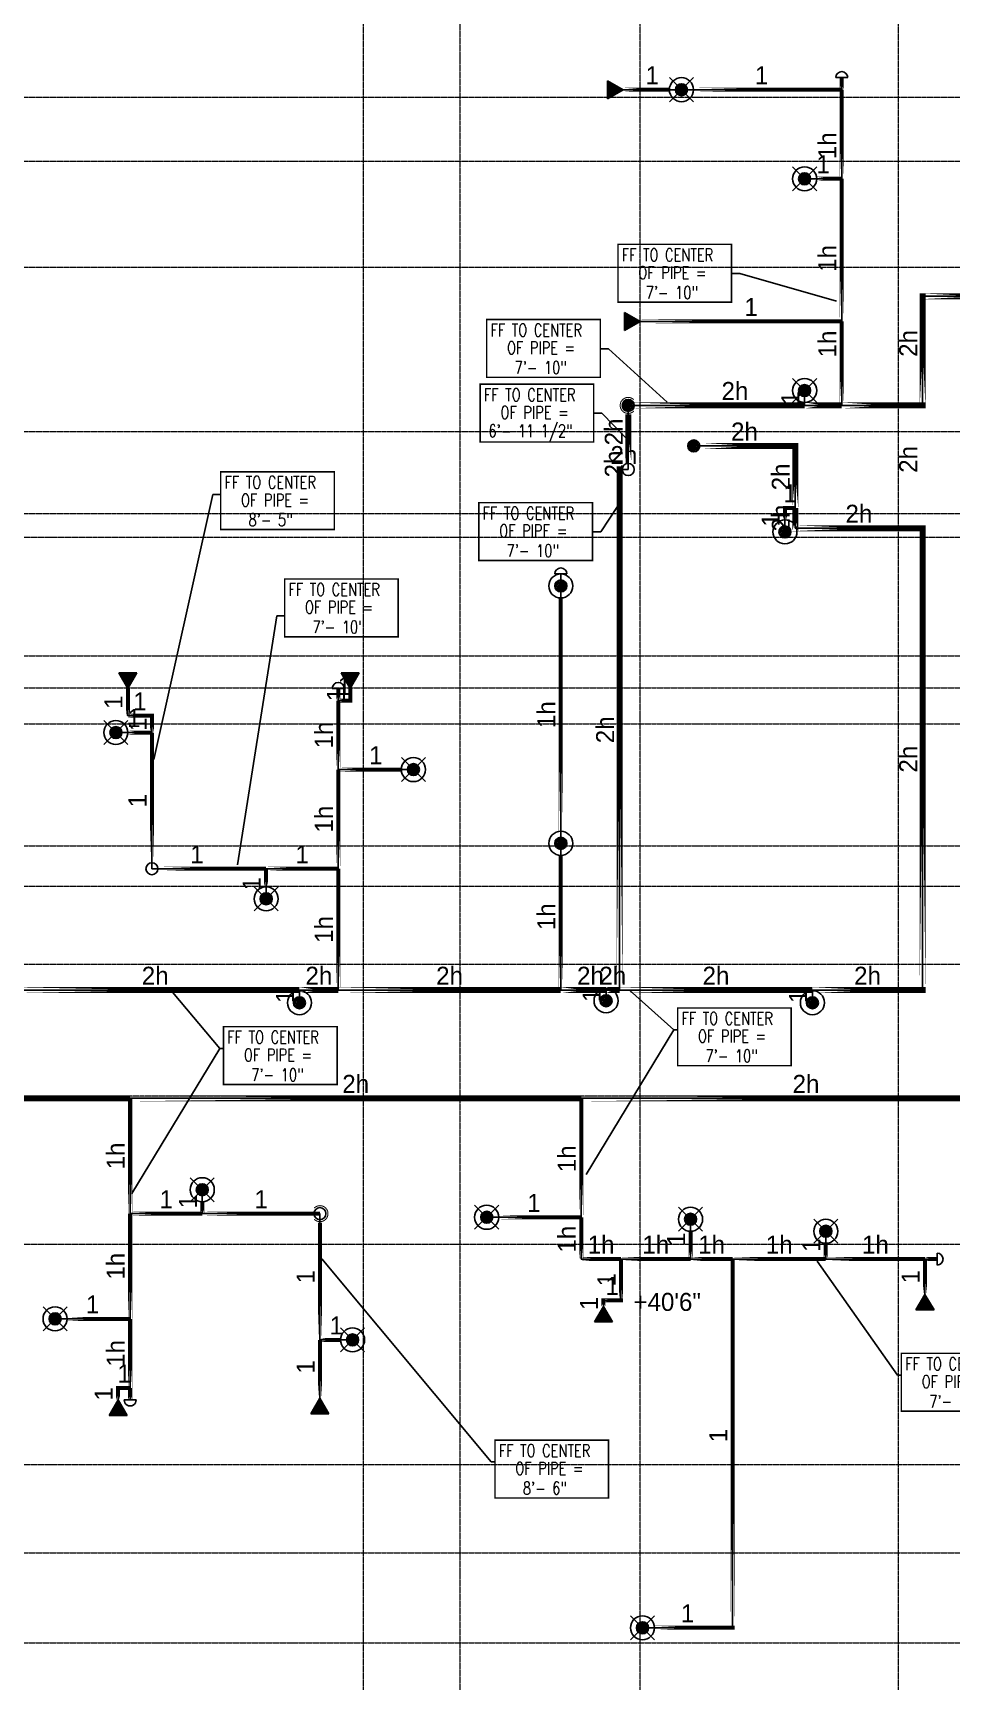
# Model space of a CAD drawing. Header units: inches. Extents: x -3679 to 241, y -496 to 4543.
# Drawn here: x -777 to -319, y -19 to 804 of the extents above; entities that cross this region are included whole.
import ezdxf
from ezdxf.enums import TextEntityAlignment as Align

# ---------------------------------------------------------------- set-up
doc = ezdxf.new("R2010")
doc.units = ezdxf.units.IN
doc.header["$MEASUREMENT"] = 0
doc.linetypes.add('Grid Line', pattern=[0.875, 0.5, -0.125, 0.125, -0.125])
for name, color, linetype in [('Coordination', 1, 'Continuous'), ('headdn', 7, 'Continuous'), ('HEIGHT', 7, 'Continuous'), ('PIPEBL', 4, 'Continuous'), ('pipemn', 6, 'Continuous'), ('PIPESPC', 7, 'Continuous'), ('spk-cap', 7, 'Continuous'), ('spk-pipedrop', 7, 'Continuous'), ('spk-piperise', 7, 'Continuous'), ('TIDYPIPE', 7, 'Continuous')]:
    doc.layers.add(name, color=color, linetype=linetype)
doc.layers.add('S-GRID', color=1, linetype='Continuous', lineweight=9)
doc.styles.add('PDA1', font='ROMAND', dxfattribs={"width": 0.755})
doc.styles.add('PIPE', font='PIPE.SHX')
doc.dimstyles.get("Standard").update_dxf_attribs({"dimtxt": 0.18, "dimasz": 0.18, "dimexe": 0.18, "dimexo": 0.0625, "dimgap": 0.09, "dimtad": 0, "dimtih": 1, "dimtoh": 1, "dimdec": 4, "dimzin": 0, "dimdsep": 46, "dimtxsty": 'Standard', "dimcen": 0.09, "dimadec": 0, "dimazin": 0, "dimtfac": 1, "dimtdec": 4, "dimtofl": 0, "dimtmove": 0, "dimatfit": 3, "dimfxl": 1, "dimtolj": 1, "dimtzin": 0, "dimarcsym": 0})

# ---------------------------------------------------------------- blocks, each defined once
blk = doc.blocks.new('side2')
for p, q in [((0, 0), (7.79, 4.5)), ((7.79, -4.5), (0, 0)), ((7.79, 4.5), (7.79, -4.5))]:
    blk.add_line(p, q)
blk.add_solid([(7.79, -4.5), (0, 0), (7.79, 4.5)])
blk = doc.blocks.new('dpend2')
for p, q in [((-6, -6), (6, 6)), ((6, -6), (-6, 6))]:
    blk.add_line(p, q)
for radius in [6, 3]:
    blk.add_circle((0, 0), radius)
for points in [[(0, 0), (-3, 0), (-2.08, 2.07)], [(0, 0), (-3, 0), (-2.08, -2.07)], [(0, 0), (0, 3), (-2.12, 2.14)], [(0, 0), (0, -3), (-2.12, -2.14)], [(0, 0), (0, 3), (2.12, 2.14)], [(0, 0), (3, 0), (2.08, 2.07)], [(0, 0), (3, 0), (2.08, -2.07)], [(0, 0), (0, -3), (2.12, -2.14)]]:
    blk.add_solid(points)
blk = doc.blocks.new('dpend1')
for radius in [6, 3]:
    blk.add_circle((0, 0), radius)
for points in [[(0.01, 2.97), (-2.53, -1.59), (-2.62, 1.36)], [(0.01, 2.97), (-2.49, -1.59), (2.52, -1.59)], [(2.52, -1.59), (0.01, 2.97), (2.6, 1.47)], [(2.52, -1.59), (-2.53, -1.59), (0.01, -2.98)]]:
    blk.add_solid(points)
blk = doc.blocks.new('drop')
blk.add_circle((0, 0), 3)
for points in [[(0.01, 2.97), (-2.53, -1.59), (-2.62, 1.36)], [(0.01, 2.97), (-2.49, -1.59), (2.52, -1.59)], [(2.52, -1.59), (0.01, 2.97), (2.6, 1.47)], [(2.52, -1.59), (-2.53, -1.59), (0.01, -2.98)]]:
    blk.add_solid(points)
blk = doc.blocks.new('PIPESPC')
at = {"layer": 'PIPESPC', "style": 'PIPE', "width": 0.9}
blk.add_attdef('SIZE', text='', height=9, dxfattribs=at).set_placement((0, 4.02), align=Align.CENTER)
at = {"layer": 'PIPESPC', "style": 'PIPE', "flags": 1}
blk.add_attdef('SCHED', (25.3, 3.89), '', height=9, dxfattribs=at)
blk = doc.blocks.new('CAP')
blk.add_line((0, 3), (0, -3))
blk.add_arc((0, 0), 3, 270, 90)
blk = doc.blocks.new('HEIGHTZ')
at = {"layer": 'HEIGHT'}
blk.add_attdef('HEIGHT', (7.81, 2), '', height=9, dxfattribs=at)
blk = doc.blocks.new('rise')
blk.add_circle((0, 0), 3)
blk = doc.blocks.new('vvvvbbbbbbbb')
at = {"layer": 'Coordination', "const_width": 0.75}
blk.add_lwpolyline([(2834.89, 1670.01), (2834.89, 1641.14), (2891.57, 1641.14), (2891.57, 1670.01), (2834.89, 1670.01)], dxfattribs=at)
at = {"layer": 'Coordination', "style": 'PDA1', "width": 0.755}
for s, p in [('FF TO CENTER', (2836.77, 1661.59)), ('OF PIPE = ', (2845.03, 1652.74)), ('7\'- 10"', (2848.77, 1642.88))]:
    blk.add_text(s, height=6.3, dxfattribs=at).set_placement(p)
blk = doc.blocks.new('vvvvvvvvbbbbbbbbb')
at = {"layer": 'Coordination', "const_width": 0.75}
blk.add_lwpolyline([(7434.03, 1945.45), (7434.03, 1916.58), (7490.71, 1916.58), (7490.71, 1945.45), (7434.03, 1945.45)], dxfattribs=at)
at = {"layer": 'Coordination', "style": 'PDA1', "width": 0.755}
for s, p in [('FF TO CENTER', (7435.92, 1937.03)), ('OF PIPE = ', (7444.17, 1928.17)), ('8\'- 5"', (7447.91, 1918.32))]:
    blk.add_text(s, height=6.3, dxfattribs=at).set_placement(p)
blk = doc.blocks.new('TIDYRUN')
at = {"const_width": 0.5}
blk.add_lwpolyline([(-2.83, 2.83, -2.414214), (-2.83, -2.83, -1.737895)], format="xyb", dxfattribs=at)

msp = doc.modelspace()

# ---------------------------------------------------------------- linework, layer by layer
at = {"layer": 'Coordination', "color": 1, "const_width": 0.75}
for points in [[(-553.81, 628.6), (-553.81, 599.73), (-497.14, 599.73), (-497.14, 628.6), (-553.81, 628.6)], [(-546.4, 101.31), (-546.4, 72.44), (-489.73, 72.44), (-489.73, 101.31), (-546.4, 101.31)]]:
    msp.add_lwpolyline(points, dxfattribs=at)
at = {"layer": 'HEIGHT', "color": 1}
msp.add_lwpolyline([(-492.31, 170.33, 0, 2, 0), (-487.31, 170.33, 0, 0, 0), (-477.31, 170.33, 0, 0, 0)], format="xyseb", dxfattribs=at)
at = {"layer": 'PIPEBL', "color": 1}
for p, q in [((-482.46, 775.67), (-453.37, 775.67)), ((-453.37, 775.67), (-373.37, 775.67)), ((-373.37, 775.67), (-373.37, 781.67)), ((-373.37, 731.16), (-373.37, 775.67)), ((-391.87, 731.16), (-373.37, 731.16)), ((-373.37, 659.92), (-373.37, 731.16)), ((-474, 659.92), (-373.37, 659.92)), ((-373.37, 618), (-373.37, 659.92)), ((-391.87, 625.42), (-391.87, 618)), ((-401.69, 554.85), (-401.69, 566.85)), ((-401.69, 566.85), (-396.57, 566.85)), ((-513.56, 527.84), (-513.56, 533.84)), ((-513.56, 399.32), (-513.56, 527.84)), ((-729.63, 476.64), (-729.63, 463)), ((-624.63, 470.64), (-624.63, 476.64)), ((-624.63, 436.14), (-624.63, 470.64)), ((-624.63, 470.64), (-618.63, 470.64)), ((-618.63, 470.64), (-618.63, 476.64)), ((-717.63, 463), (-729.63, 463)), ((-717.63, 463), (-717.63, 454.64)), ((-735.62, 454.64), (-717.63, 454.64)), ((-717.63, 454.64), (-717.63, 386.64)), ((-624.63, 436.14), (-587.13, 436.14)), ((-624.63, 386.64), (-624.63, 436.14)), ((-513.56, 399.32), (-513.56, 326)), ((-717.63, 386.64), (-660.63, 386.64)), ((-660.63, 386.64), (-624.63, 386.64)), ((-660.63, 371.64), (-660.63, 386.64)), ((-624.63, 326), (-624.63, 386.64)), ((-644, 319.74), (-644, 326)), ((-490.99, 320.74), (-490.99, 326)), ((-388, 319.74), (-388, 326)), ((-728.49, 214.39), (-728.49, 272)), ((-503.37, 212.58), (-503.37, 272)), ((-692.49, 214.39), (-692.49, 226.36)), ((-728.49, 161.86), (-728.49, 214.39)), ((-728.49, 214.39), (-692.49, 214.39)), ((-692.49, 214.39), (-633.76, 214.39)), ((-633.76, 151.36), (-633.76, 214.39)), ((-550.56, 212.58), (-503.37, 212.58)), ((-503.37, 191.7), (-503.37, 212.58)), ((-448.81, 191.7), (-448.81, 211.58)), ((-381.31, 191.7), (-381.31, 205.58)), ((-503.37, 191.7), (-483.56, 191.7)), ((-483.56, 171.08), (-483.56, 191.7)), ((-483.56, 191.7), (-448.81, 191.7)), ((-448.81, 191.7), (-427.81, 191.7)), ((-427.81, 191.7), (-381.31, 191.7)), ((-427.81, 7.58), (-427.81, 191.7)), ((-381.31, 191.7), (-331.81, 191.7)), ((-331.81, 174.08), (-331.81, 191.7)), ((-331.81, 191.7), (-325.81, 191.7)), ((-492.31, 168.08), (-492.31, 171.08)), ((-492.31, 171.08), (-483.56, 171.08)), ((-765.99, 161.86), (-728.49, 161.86)), ((-728.49, 127.36), (-728.49, 161.86)), ((-633.76, 122.25), (-633.76, 151.36)), ((-633.76, 151.36), (-617.49, 151.36)), ((-734.49, 127.36), (-728.49, 127.36)), ((-734.49, 127.36), (-734.49, 121.36)), ((-728.49, 127.36), (-728.49, 121.36)), ((-472.81, 7.58), (-427.81, 7.58))]:
    msp.add_line(p, q, dxfattribs=at)
at = {"layer": 'pipemn', "color": 1}
for p, q in [((-333, 618), (-333, 672.5)), ((-279, 672.5), (-333, 672.5)), ((-479.93, 618), (-391.87, 618)), ((-479.93, 586), (-479.93, 618)), ((-391.87, 618), (-373.37, 618)), ((-373.37, 618), (-333, 618)), ((-447.25, 597.75), (-396.57, 597.75)), ((-396.57, 597.75), (-396.57, 566.85)), ((-479.93, 586), (-484.24, 586)), ((-484.24, 586), (-484.24, 326)), ((-396.57, 566.85), (-396.57, 556.7)), ((-396.57, 556.7), (-333, 556.7)), ((-333, 556.7), (-333, 326)), ((-788, 326), (-644, 326)), ((-644, 326), (-624.63, 326)), ((-624.63, 326), (-513.56, 326)), ((-513.56, 326), (-490.99, 326)), ((-490.99, 326), (-484.24, 326)), ((-484.24, 326), (-388, 326)), ((-388, 326), (-333, 326)), ((-728.49, 272), (-951.63, 272)), ((-728.49, 272), (-503.37, 272)), ((-503.37, 272), (-279, 272))]:
    msp.add_line(p, q, dxfattribs=at)
at = {"layer": 'S-GRID', "linetype": 'Grid Line'}
for p, q in [((-612, -484.26), (-612, 1771.74)), ((-564, 1771.74), (-564, -484.26)), ((-474, -484.26), (-474, 1771.74)), ((-345, -484.26), (-345, 1771.74)), ((-3666.39, 772), (228, 772)), ((-3666.39, 740), (228, 740)), ((-3666.39, 687), (228, 687)), ((-3666.39, 605), (228, 605)), ((-3666.39, 564), (228, 564)), ((228, 552), (-3666.39, 552)), ((-3666.39, 493), (228, 493)), ((-3666.39, 477), (228, 477)), ((-3666.39, 459), (228, 459)), ((-3666.39, 398), (228, 398)), ((-3666.39, 378), (228, 378)), ((-3666.39, 339), (226, 339)), ((228, 273), (-3666.39, 273)), ((228, 199), (-3666.39, 199)), ((228, 89), (-3666.39, 89)), ((-3666.39, 45), (228, 45)), ((-3666.39, 0), (228, 0))]:
    msp.add_line(p, q, dxfattribs=at)
at = {"layer": 'TIDYPIPE', "color": 1}
for points, const_width in [([(-373.37, 775.67), (-373.37, 781.67)], 2), ([(-482.46, 775.67), (-459.37, 775.67)], 2), ([(-447.37, 775.67), (-373.37, 775.67)], 2), ([(-373.37, 731.16), (-373.37, 775.67)], 2), ([(-385.87, 731.16), (-373.37, 731.16)], 2), ([(-373.37, 659.92), (-373.37, 731.16)], 2), ([(-333, 616.5), (-333, 674)], 3), ([(-334.5, 672.5), (-277.5, 672.5)], 3), ([(-474, 659.92), (-373.37, 659.92)], 2), ([(-373.37, 618), (-373.37, 659.92)], 2), ([(-479.93, 618), (-391.87, 618)], 3), ([(-391.87, 618), (-373.37, 618)], 3), ([(-373.37, 618), (-331.5, 618)], 3), ([(-479.93, 590.5), (-479.93, 613.5)], 3), ([(-442.75, 597.75), (-395.07, 597.75)], 3), ([(-396.57, 566.85), (-396.57, 599.25)], 3), ([(-484.24, 326), (-484.24, 587.5)], 3), ([(-401.69, 560.85), (-401.69, 567.85)], 2), ([(-396.57, 555.2), (-396.57, 566.85)], 3), ([(-402.69, 566.85), (-396.57, 566.85)], 2), ([(-333, 324.5), (-333, 558.2)], 3), ([(-398.07, 556.7), (-331.5, 556.7)], 3), ([(-513.56, 405.32), (-513.56, 521.84)], 2), ([(-729.63, 462), (-729.63, 476.64)], 2), ([(-624.63, 470.64), (-624.63, 476.64)], 2), ([(-618.63, 469.64), (-618.63, 476.64)], 2), ([(-624.63, 436.14), (-624.63, 470.64)], 2), ([(-624.63, 470.64), (-617.63, 470.64)], 2), ([(-730.63, 463), (-716.63, 463)], 2), ([(-717.63, 454.64), (-717.63, 464)], 2), ([(-729.63, 454.64), (-717.63, 454.64)], 2), ([(-717.63, 391.14), (-717.63, 454.64)], 2), ([(-624.63, 386.64), (-624.63, 436.14)], 2), ([(-624.63, 436.14), (-593.13, 436.14)], 2), ([(-713.13, 386.64), (-660.63, 386.64)], 2), ([(-660.63, 377.64), (-660.63, 386.64)], 2), ([(-660.63, 386.64), (-624.63, 386.64)], 2), ([(-624.63, 326), (-624.63, 386.64)], 2), ([(-513.56, 326), (-513.56, 393.32)], 2), ([(-788, 326), (-644, 326)], 3), ([(-644, 326), (-624.63, 326)], 3), ([(-624.63, 326), (-513.56, 326)], 3), ([(-513.56, 326), (-490.99, 326)], 3), ([(-490.99, 326), (-484.24, 326)], 3), ([(-484.24, 326), (-388, 326)], 3), ([(-388, 326), (-331.5, 326)], 3), ([(-951.63, 272), (-728.49, 272)], 3), ([(-728.49, 272), (-503.37, 272)], 3), ([(-728.49, 214.39), (-728.49, 272)], 2), ([(-503.37, 272), (-277.5, 272)], 3), ([(-503.37, 212.58), (-503.37, 272)], 2), ([(-728.49, 161.86), (-728.49, 214.39)], 2), ([(-728.49, 214.39), (-692.49, 214.39)], 2), ([(-692.49, 214.39), (-692.49, 220.36)], 2), ([(-692.49, 214.39), (-633.76, 214.39)], 2), ([(-633.76, 151.36), (-633.76, 209.89)], 2), ([(-544.56, 212.58), (-503.37, 212.58)], 2), ([(-503.37, 190.7), (-503.37, 212.58)], 2), ([(-448.81, 191.7), (-448.81, 205.58)], 2), ([(-381.31, 191.7), (-381.31, 199.58)], 2), ([(-504.37, 191.7), (-483.56, 191.7)], 2), ([(-483.56, 170.08), (-483.56, 191.7)], 2), ([(-483.56, 191.7), (-448.81, 191.7)], 2), ([(-448.81, 191.7), (-427.81, 191.7)], 2), ([(-427.81, 6.58), (-427.81, 191.7)], 2), ([(-427.81, 191.7), (-381.31, 191.7)], 2), ([(-381.31, 191.7), (-331.81, 191.7)], 2), ([(-331.81, 174.08), (-331.81, 191.7)], 2), ([(-331.81, 191.7), (-325.81, 191.7)], 2), ([(-492.31, 168.08), (-492.31, 172.08)], 2), ([(-493.31, 171.08), (-482.56, 171.08)], 2), ([(-759.99, 161.86), (-728.49, 161.86)], 2), ([(-728.49, 127.36), (-728.49, 161.86)], 2), ([(-633.76, 122.25), (-633.76, 151.36)], 2), ([(-633.76, 151.36), (-623.49, 151.36)], 2), ([(-735.49, 127.36), (-728.49, 127.36)], 2), ([(-734.49, 121.36), (-734.49, 128.36)], 2), ([(-728.49, 121.36), (-728.49, 127.36)], 2), ([(-466.81, 7.58), (-426.81, 7.58)], 2)]:
    msp.add_lwpolyline(points, close=True, dxfattribs=dict(at, const_width=const_width))

# ---------------------------------------------------------------- block references
at = {"layer": 'Coordination', "color": 1}
msp.add_blockref('vvvvvvvvbbbbbbbbb', (-8117.33, -1360.58), dxfattribs=at)
at = {"layer": 'headdn', "color": 1}
for name, p, rotation in [('side2', (-482.46, 775.67), 180), ('side2', (-474, 659.92), 180), ('side2', (-729.63, 476.64), 90), ('side2', (-618.63, 476.64), 90), ('dpend2', (-692.49, 226.36), 180), ('side2', (-331.81, 174.08), 270), ('dpend2', (-765.99, 161.86), 180), ('side2', (-492.31, 168.08), 270), ('dpend2', (-617.49, 151.36), 180), ('side2', (-734.49, 121.36), 270), ('side2', (-633.76, 122.25), 270)]:
    msp.add_blockref(name, p, dxfattribs=dict(at, rotation=rotation))
for name, p in [('dpend2', (-453.37, 775.67)), ('dpend2', (-391.87, 731.16)), ('dpend2', (-391.87, 625.42)), ('dpend1', (-401.69, 554.85)), ('dpend1', (-513.56, 527.84)), ('dpend2', (-735.62, 454.64)), ('dpend2', (-587.13, 436.14)), ('dpend1', (-513.56, 399.32)), ('dpend2', (-660.63, 371.64)), ('dpend1', (-644, 319.74)), ('dpend1', (-490.99, 320.74)), ('dpend1', (-388, 319.74)), ('dpend2', (-550.56, 212.58)), ('dpend2', (-448.81, 211.58)), ('dpend2', (-381.31, 205.58)), ('dpend2', (-472.81, 7.58))]:
    msp.add_blockref(name, p, dxfattribs=at)
at = {"layer": 'HEIGHT', "color": 1}
ref = msp.add_blockref('HEIGHTZ', (-492.31, 170.33), dxfattribs=dict(at, xscale=1.087077405149051, zscale=1.087077405149051))
ref.add_attrib('HEIGHT', '+40\'6"', dxfattribs={"height": 9, "style": 'PIPE'}).set_placement((-477.31, 170.33), align=Align.MIDDLE_LEFT)
at = {"layer": 'PIPESPC', "color": 1}
ref = msp.add_blockref('PIPESPC', (-467.92, 775.67), dxfattribs=at)
ref.add_attrib('SIZE', '1', dxfattribs={"color": 0, "height": 9, "style": 'PIPE'}).set_placement((-467.92, 775.67), align=Align.BOTTOM_CENTER)
ref = msp.add_blockref('PIPESPC', (-413.37, 775.67), dxfattribs=at)
ref.add_attrib('SIZE', '1', dxfattribs={"color": 0, "height": 9, "style": 'PIPE'}).set_placement((-413.37, 775.67), align=Align.BOTTOM_CENTER)
ref = msp.add_blockref('PIPESPC', (-373.37, 747.67), dxfattribs=dict(at, rotation=90))
ref.add_attrib('SIZE', '1h', dxfattribs={"color": 0, "height": 9, "rotation": 90, "style": 'PIPE'}).set_placement((-373.37, 747.67), align=Align.BOTTOM_CENTER)
ref = msp.add_blockref('PIPESPC', (-382.62, 731.16), dxfattribs=at)
ref.add_attrib('SIZE', '1', dxfattribs={"color": 0, "height": 9, "style": 'PIPE'}).set_placement((-382.62, 731.16), align=Align.BOTTOM_CENTER)
for p in [(-3319.94, -971.61), (-3385.43, -1009.14), (-3389.34, -1100.55), (-3486.29, -1138.69), (-3290.14, -1352.88), (-3516.77, -1362.27), (-3178.48, -1525.4)]:
    msp.add_blockref('vvvvbbbbbbbb', p, dxfattribs=at)
ref = msp.add_blockref('PIPESPC', (-373.37, 691.42), dxfattribs=dict(at, rotation=90))
ref.add_attrib('SIZE', '1h', dxfattribs={"color": 0, "height": 9, "rotation": 90, "style": 'PIPE'}).set_placement((-373.37, 691.42), align=Align.BOTTOM_CENTER)
ref = msp.add_blockref('PIPESPC', (-418.62, 659.92), dxfattribs=at)
ref.add_attrib('SIZE', '1', dxfattribs={"color": 0, "height": 9, "style": 'PIPE'}).set_placement((-418.62, 659.92), align=Align.BOTTOM_CENTER)
ref = msp.add_blockref('PIPESPC', (-373.37, 648.67), dxfattribs=dict(at, rotation=90))
ref.add_attrib('SIZE', '1h', dxfattribs={"color": 0, "height": 9, "rotation": 90, "style": 'PIPE'}).set_placement((-373.37, 648.67), align=Align.BOTTOM_CENTER)
ref = msp.add_blockref('PIPESPC', (-333, 648.96), dxfattribs=dict(at, rotation=90))
ref.add_attrib('SIZE', '2h', dxfattribs={"color": 0, "height": 9, "rotation": 90, "style": 'PIPE'}).set_placement((-333, 648.96), align=Align.BOTTOM_CENTER)
ref = msp.add_blockref('PIPESPC', (-426.65, 618), dxfattribs=at)
ref.add_attrib('SIZE', '2h', dxfattribs={"color": 0, "height": 9, "style": 'PIPE'}).set_placement((-426.65, 618), align=Align.BOTTOM_CENTER)
ref = msp.add_blockref('PIPESPC', (-391.87, 621.71), dxfattribs=dict(at, rotation=90))
ref.add_attrib('SIZE', '1', dxfattribs={"color": 0, "height": 9, "rotation": 90, "style": 'PIPE'}).set_placement((-391.87, 621.71), align=Align.BOTTOM_CENTER)
ref = msp.add_blockref('PIPESPC', (-479.93, 604.75), dxfattribs=dict(at, rotation=89.99999999999805))
ref.add_attrib('SIZE', '2h', dxfattribs={"color": 0, "height": 9, "rotation": 90, "style": 'PIPE'}).set_placement((-479.93, 604.75), align=Align.BOTTOM_CENTER)
ref = msp.add_blockref('PIPESPC', (-421.91, 597.75), dxfattribs=at)
ref.add_attrib('SIZE', '2h', dxfattribs={"color": 0, "height": 9, "style": 'PIPE'}).set_placement((-421.91, 597.75), align=Align.BOTTOM_CENTER)
ref = msp.add_blockref('PIPESPC', (-479.93, 588.75), dxfattribs=dict(at, rotation=90))
ref.add_attrib('SIZE', '2h', dxfattribs={"color": 0, "height": 9, "rotation": 90, "style": 'PIPE'}).set_placement((-479.93, 588.75), align=Align.BOTTOM_CENTER)
ref = msp.add_blockref('PIPESPC', (-482.09, 586), dxfattribs=at)
ref.add_attrib('SIZE', '2h', dxfattribs={"color": 0, "height": 9, "style": 'PIPE'}).set_placement((-482.09, 586), align=Align.BOTTOM_CENTER)
ref = msp.add_blockref('PIPESPC', (-333, 591.06), dxfattribs=dict(at, rotation=90))
ref.add_attrib('SIZE', '2h', dxfattribs={"color": 0, "height": 9, "rotation": 90, "style": 'PIPE'}).set_placement((-333, 591.06), align=Align.BOTTOM_CENTER)
ref = msp.add_blockref('PIPESPC', (-396.57, 582.3), dxfattribs=dict(at, rotation=90))
ref.add_attrib('SIZE', '2h', dxfattribs={"color": 0, "height": 9, "rotation": 90, "style": 'PIPE'}).set_placement((-396.57, 582.3), align=Align.BOTTOM_CENTER)
ref = msp.add_blockref('PIPESPC', (-399.13, 566.85), dxfattribs=at)
ref.add_attrib('SIZE', '1', dxfattribs={"color": 0, "height": 9, "style": 'PIPE'}).set_placement((-399.13, 566.85), align=Align.BOTTOM_CENTER)
ref = msp.add_blockref('PIPESPC', (-364.79, 556.7), dxfattribs=at)
ref.add_attrib('SIZE', '2h', dxfattribs={"color": 0, "height": 9, "style": 'PIPE'}).set_placement((-364.79, 556.7), align=Align.BOTTOM_CENTER)
ref = msp.add_blockref('PIPESPC', (-401.69, 560.85), dxfattribs=dict(at, rotation=90))
ref.add_attrib('SIZE', '1', dxfattribs={"color": 0, "height": 9, "rotation": 90, "style": 'PIPE'}).set_placement((-401.69, 560.85), align=Align.BOTTOM_CENTER)
ref = msp.add_blockref('PIPESPC', (-396.57, 561.77), dxfattribs=dict(at, rotation=90))
ref.add_attrib('SIZE', '2h', dxfattribs={"color": 0, "height": 9, "rotation": 90, "style": 'PIPE'}).set_placement((-396.57, 561.77), align=Align.BOTTOM_CENTER)
ref = msp.add_blockref('PIPESPC', (-621.63, 470.64), dxfattribs=at)
ref.add_attrib('SIZE', '1', dxfattribs={"color": 0, "height": 9, "style": 'PIPE'}).set_placement((-621.63, 470.64), align=Align.BOTTOM_CENTER)
ref = msp.add_blockref('PIPESPC', (-729.63, 469.82), dxfattribs=dict(at, rotation=90))
ref.add_attrib('SIZE', '1', dxfattribs={"color": 0, "height": 9, "rotation": 90, "style": 'PIPE'}).set_placement((-729.63, 469.82), align=Align.BOTTOM_CENTER)
ref = msp.add_blockref('PIPESPC', (-723.63, 463), dxfattribs=at)
ref.add_attrib('SIZE', '1', dxfattribs={"color": 0, "height": 9, "style": 'PIPE'}).set_placement((-723.63, 463), align=Align.BOTTOM_CENTER)
ref = msp.add_blockref('PIPESPC', (-618.63, 473.64), dxfattribs=dict(at, rotation=90))
ref.add_attrib('SIZE', '1', dxfattribs={"color": 0, "height": 9, "rotation": 90, "style": 'PIPE'}).set_placement((-618.63, 473.64), align=Align.BOTTOM_CENTER)
ref = msp.add_blockref('PIPESPC', (-513.56, 463.58), dxfattribs=dict(at, rotation=90))
ref.add_attrib('SIZE', '1h', dxfattribs={"color": 0, "height": 9, "rotation": 90, "style": 'PIPE'}).set_placement((-513.56, 463.58), align=Align.BOTTOM_CENTER)
ref = msp.add_blockref('PIPESPC', (-717.63, 458.82), dxfattribs=dict(at, rotation=90))
ref.add_attrib('SIZE', '1', dxfattribs={"color": 0, "height": 9, "rotation": 90, "style": 'PIPE'}).set_placement((-717.63, 458.82), align=Align.BOTTOM_CENTER)
ref = msp.add_blockref('PIPESPC', (-726.63, 454.64), dxfattribs=at)
ref.add_attrib('SIZE', '1', dxfattribs={"color": 0, "height": 9, "style": 'PIPE'}).set_placement((-726.63, 454.64), align=Align.BOTTOM_CENTER)
ref = msp.add_blockref('PIPESPC', (-484.24, 456), dxfattribs=dict(at, rotation=90.00000000000173))
ref.add_attrib('SIZE', '2h', dxfattribs={"color": 0, "height": 9, "rotation": 90, "style": 'PIPE'}).set_placement((-484.24, 456), align=Align.BOTTOM_CENTER)
ref = msp.add_blockref('PIPESPC', (-624.63, 453.39), dxfattribs=dict(at, rotation=90))
ref.add_attrib('SIZE', '1h', dxfattribs={"color": 0, "height": 9, "rotation": 90, "style": 'PIPE'}).set_placement((-624.63, 453.39), align=Align.BOTTOM_CENTER)
ref = msp.add_blockref('PIPESPC', (-605.88, 436.14), dxfattribs=at)
ref.add_attrib('SIZE', '1', dxfattribs={"color": 0, "height": 9, "style": 'PIPE'}).set_placement((-605.88, 436.14), align=Align.BOTTOM_CENTER)
ref = msp.add_blockref('PIPESPC', (-333, 441.35), dxfattribs=dict(at, rotation=90))
ref.add_attrib('SIZE', '2h', dxfattribs={"color": 0, "height": 9, "rotation": 90, "style": 'PIPE'}).set_placement((-333, 441.35), align=Align.BOTTOM_CENTER)
ref = msp.add_blockref('PIPESPC', (-717.63, 420.64), dxfattribs=dict(at, rotation=90))
ref.add_attrib('SIZE', '1', dxfattribs={"color": 0, "height": 9, "rotation": 90, "style": 'PIPE'}).set_placement((-717.63, 420.64), align=Align.BOTTOM_CENTER)
ref = msp.add_blockref('PIPESPC', (-624.63, 411.39), dxfattribs=dict(at, rotation=90))
ref.add_attrib('SIZE', '1h', dxfattribs={"color": 0, "height": 9, "rotation": 90, "style": 'PIPE'}).set_placement((-624.63, 411.39), align=Align.BOTTOM_CENTER)
ref = msp.add_blockref('PIPESPC', (-695.13, 386.64), dxfattribs=at)
ref.add_attrib('SIZE', '1', dxfattribs={"color": 0, "height": 9, "style": 'PIPE'}).set_placement((-695.13, 386.64), align=Align.BOTTOM_CENTER)
ref = msp.add_blockref('PIPESPC', (-642.63, 386.64), dxfattribs=at)
ref.add_attrib('SIZE', '1', dxfattribs={"color": 0, "height": 9, "style": 'PIPE'}).set_placement((-642.63, 386.64), align=Align.BOTTOM_CENTER)
ref = msp.add_blockref('PIPESPC', (-660.63, 379.14), dxfattribs=dict(at, rotation=90))
ref.add_attrib('SIZE', '1', dxfattribs={"color": 0, "height": 9, "rotation": 90, "style": 'PIPE'}).set_placement((-660.63, 379.14), align=Align.BOTTOM_CENTER)
ref = msp.add_blockref('PIPESPC', (-624.63, 356.32), dxfattribs=dict(at, rotation=90))
ref.add_attrib('SIZE', '1h', dxfattribs={"color": 0, "height": 9, "rotation": 90, "style": 'PIPE'}).set_placement((-624.63, 356.32), align=Align.BOTTOM_CENTER)
ref = msp.add_blockref('PIPESPC', (-513.56, 362.66), dxfattribs=dict(at, rotation=90))
ref.add_attrib('SIZE', '1h', dxfattribs={"color": 0, "height": 9, "rotation": 90, "style": 'PIPE'}).set_placement((-513.56, 362.66), align=Align.BOTTOM_CENTER)
ref = msp.add_blockref('PIPESPC', (-716, 326), dxfattribs=at)
ref.add_attrib('SIZE', '2h', dxfattribs={"color": 0, "height": 9, "style": 'PIPE'}).set_placement((-716, 326), align=Align.BOTTOM_CENTER)
ref = msp.add_blockref('PIPESPC', (-634.31, 326), dxfattribs=at)
ref.add_attrib('SIZE', '2h', dxfattribs={"color": 0, "height": 9, "style": 'PIPE'}).set_placement((-634.31, 326), align=Align.BOTTOM_CENTER)
ref = msp.add_blockref('PIPESPC', (-569.09, 326), dxfattribs=at)
ref.add_attrib('SIZE', '2h', dxfattribs={"color": 0, "height": 9, "style": 'PIPE'}).set_placement((-569.09, 326), align=Align.BOTTOM_CENTER)
ref = msp.add_blockref('PIPESPC', (-498.78, 326), dxfattribs=at)
ref.add_attrib('SIZE', '2h', dxfattribs={"color": 0, "height": 9, "style": 'PIPE'}).set_placement((-498.78, 326), align=Align.BOTTOM_CENTER)
ref = msp.add_blockref('PIPESPC', (-487.62, 326), dxfattribs=at)
ref.add_attrib('SIZE', '2h', dxfattribs={"color": 0, "height": 9, "style": 'PIPE'}).set_placement((-487.62, 326), align=Align.BOTTOM_CENTER)
ref = msp.add_blockref('PIPESPC', (-436.12, 326), dxfattribs=at)
ref.add_attrib('SIZE', '2h', dxfattribs={"color": 0, "height": 9, "style": 'PIPE'}).set_placement((-436.12, 326), align=Align.BOTTOM_CENTER)
ref = msp.add_blockref('PIPESPC', (-360.5, 326), dxfattribs=at)
ref.add_attrib('SIZE', '2h', dxfattribs={"color": 0, "height": 9, "style": 'PIPE'}).set_placement((-360.5, 326), align=Align.BOTTOM_CENTER)
ref = msp.add_blockref('PIPESPC', (-644, 322.87), dxfattribs=dict(at, rotation=90))
ref.add_attrib('SIZE', '1', dxfattribs={"color": 0, "height": 9, "rotation": 90, "style": 'PIPE'}).set_placement((-644, 322.87), align=Align.BOTTOM_CENTER)
ref = msp.add_blockref('PIPESPC', (-490.99, 323.37), dxfattribs=dict(at, rotation=90))
ref.add_attrib('SIZE', '1', dxfattribs={"color": 0, "height": 9, "rotation": 90, "style": 'PIPE'}).set_placement((-490.99, 323.37), align=Align.BOTTOM_CENTER)
ref = msp.add_blockref('PIPESPC', (-388, 322.87), dxfattribs=dict(at, rotation=90))
ref.add_attrib('SIZE', '1', dxfattribs={"color": 0, "height": 9, "rotation": 90, "style": 'PIPE'}).set_placement((-388, 322.87), align=Align.BOTTOM_CENTER)
ref = msp.add_blockref('PIPESPC', (-615.93, 272), dxfattribs=at)
ref.add_attrib('SIZE', '2h', dxfattribs={"color": 0, "height": 9, "style": 'PIPE'}).set_placement((-615.93, 272), align=Align.BOTTOM_CENTER)
ref = msp.add_blockref('PIPESPC', (-391.19, 272), dxfattribs=at)
ref.add_attrib('SIZE', '2h', dxfattribs={"color": 0, "height": 9, "style": 'PIPE'}).set_placement((-391.19, 272), align=Align.BOTTOM_CENTER)
ref = msp.add_blockref('PIPESPC', (-728.49, 243.2), dxfattribs=dict(at, rotation=90))
ref.add_attrib('SIZE', '1h', dxfattribs={"color": 0, "height": 9, "rotation": 90, "style": 'PIPE'}).set_placement((-728.49, 243.2), align=Align.BOTTOM_CENTER)
ref = msp.add_blockref('PIPESPC', (-503.37, 241.79), dxfattribs=dict(at, rotation=90))
ref.add_attrib('SIZE', '1h', dxfattribs={"color": 0, "height": 9, "rotation": 90, "style": 'PIPE'}).set_placement((-503.37, 241.79), align=Align.BOTTOM_CENTER)
ref = msp.add_blockref('PIPESPC', (-710.49, 214.39), dxfattribs=at)
ref.add_attrib('SIZE', '1', dxfattribs={"color": 0, "height": 9, "style": 'PIPE'}).set_placement((-710.49, 214.39), align=Align.BOTTOM_CENTER)
ref = msp.add_blockref('PIPESPC', (-692.49, 220.38), dxfattribs=dict(at, rotation=90))
ref.add_attrib('SIZE', '1', dxfattribs={"color": 0, "height": 9, "rotation": 90, "style": 'PIPE'}).set_placement((-692.49, 220.38), align=Align.BOTTOM_CENTER)
ref = msp.add_blockref('PIPESPC', (-663.12, 214.39), dxfattribs=at)
ref.add_attrib('SIZE', '1', dxfattribs={"color": 0, "height": 9, "style": 'PIPE'}).set_placement((-663.12, 214.39), align=Align.BOTTOM_CENTER)
ref = msp.add_blockref('PIPESPC', (-526.97, 212.58), dxfattribs=at)
ref.add_attrib('SIZE', '1', dxfattribs={"color": 0, "height": 9, "style": 'PIPE'}).set_placement((-526.97, 212.58), align=Align.BOTTOM_CENTER)
ref = msp.add_blockref('PIPESPC', (-503.37, 201.64), dxfattribs=dict(at, rotation=90))
ref.add_attrib('SIZE', '1h', dxfattribs={"color": 0, "height": 9, "rotation": 90, "style": 'PIPE'}).set_placement((-503.37, 201.64), align=Align.BOTTOM_CENTER)
ref = msp.add_blockref('PIPESPC', (-493.47, 191.7), dxfattribs=at)
ref.add_attrib('SIZE', '1h', dxfattribs={"color": 0, "height": 9, "style": 'PIPE'}).set_placement((-493.47, 191.7), align=Align.BOTTOM_CENTER)
ref = msp.add_blockref('PIPESPC', (-466.19, 191.7), dxfattribs=at)
ref.add_attrib('SIZE', '1h', dxfattribs={"color": 0, "height": 9, "style": 'PIPE'}).set_placement((-466.19, 191.7), align=Align.BOTTOM_CENTER)
ref = msp.add_blockref('PIPESPC', (-448.81, 201.64), dxfattribs=dict(at, rotation=89.99999999999132))
ref.add_attrib('SIZE', '1', dxfattribs={"color": 0, "height": 9, "rotation": 90, "style": 'PIPE'}).set_placement((-448.81, 201.64), align=Align.BOTTOM_CENTER)
ref = msp.add_blockref('PIPESPC', (-438.31, 191.7), dxfattribs=at)
ref.add_attrib('SIZE', '1h', dxfattribs={"color": 0, "height": 9, "style": 'PIPE'}).set_placement((-438.31, 191.7), align=Align.BOTTOM_CENTER)
ref = msp.add_blockref('PIPESPC', (-404.56, 191.7), dxfattribs=at)
ref.add_attrib('SIZE', '1h', dxfattribs={"color": 0, "height": 9, "style": 'PIPE'}).set_placement((-404.56, 191.7), align=Align.BOTTOM_CENTER)
ref = msp.add_blockref('PIPESPC', (-381.31, 198.64), dxfattribs=dict(at, rotation=90))
ref.add_attrib('SIZE', '1', dxfattribs={"color": 0, "height": 9, "rotation": 90, "style": 'PIPE'}).set_placement((-381.31, 198.64), align=Align.BOTTOM_CENTER)
ref = msp.add_blockref('PIPESPC', (-356.56, 191.7), dxfattribs=at)
ref.add_attrib('SIZE', '1h', dxfattribs={"color": 0, "height": 9, "style": 'PIPE'}).set_placement((-356.56, 191.7), align=Align.BOTTOM_CENTER)
ref = msp.add_blockref('PIPESPC', (-728.49, 188.13), dxfattribs=dict(at, rotation=90))
ref.add_attrib('SIZE', '1h', dxfattribs={"color": 0, "height": 9, "rotation": 90, "style": 'PIPE'}).set_placement((-728.49, 188.13), align=Align.BOTTOM_CENTER)
ref = msp.add_blockref('PIPESPC', (-633.76, 182.88), dxfattribs=dict(at, rotation=90))
ref.add_attrib('SIZE', '1', dxfattribs={"color": 0, "height": 9, "rotation": 90, "style": 'PIPE'}).set_placement((-633.76, 182.88), align=Align.BOTTOM_CENTER)
ref = msp.add_blockref('PIPESPC', (-483.56, 181.39), dxfattribs=dict(at, rotation=90))
ref.add_attrib('SIZE', '1', dxfattribs={"color": 0, "height": 9, "rotation": 90, "style": 'PIPE'}).set_placement((-483.56, 181.39), align=Align.BOTTOM_CENTER)
ref = msp.add_blockref('PIPESPC', (-487.94, 171.08), dxfattribs=at)
ref.add_attrib('SIZE', '1', dxfattribs={"color": 0, "height": 9, "style": 'PIPE'}).set_placement((-487.94, 171.08), align=Align.BOTTOM_CENTER)
ref = msp.add_blockref('PIPESPC', (-331.81, 182.89), dxfattribs=dict(at, rotation=90))
ref.add_attrib('SIZE', '1', dxfattribs={"color": 0, "height": 9, "rotation": 90, "style": 'PIPE'}).set_placement((-331.81, 182.89), align=Align.BOTTOM_CENTER)
ref = msp.add_blockref('PIPESPC', (-747.24, 161.86), dxfattribs=at)
ref.add_attrib('SIZE', '1', dxfattribs={"color": 0, "height": 9, "style": 'PIPE'}).set_placement((-747.24, 161.86), align=Align.BOTTOM_CENTER)
ref = msp.add_blockref('PIPESPC', (-492.31, 169.58), dxfattribs=dict(at, rotation=90))
ref.add_attrib('SIZE', '1', dxfattribs={"color": 0, "height": 9, "rotation": 90, "style": 'PIPE'}).set_placement((-492.31, 169.58), align=Align.BOTTOM_CENTER)
ref = msp.add_blockref('PIPESPC', (-625.62, 151.36), dxfattribs=at)
ref.add_attrib('SIZE', '1', dxfattribs={"color": 0, "height": 9, "style": 'PIPE'}).set_placement((-625.62, 151.36), align=Align.BOTTOM_CENTER)
ref = msp.add_blockref('PIPESPC', (-728.49, 144.61), dxfattribs=dict(at, rotation=90))
ref.add_attrib('SIZE', '1h', dxfattribs={"color": 0, "height": 9, "rotation": 90, "style": 'PIPE'}).set_placement((-728.49, 144.61), align=Align.BOTTOM_CENTER)
ref = msp.add_blockref('PIPESPC', (-633.76, 137.86), dxfattribs=dict(at, rotation=90))
ref.add_attrib('SIZE', '1', dxfattribs={"color": 0, "height": 9, "rotation": 90, "style": 'PIPE'}).set_placement((-633.76, 137.86), align=Align.BOTTOM_CENTER)
ref = msp.add_blockref('PIPESPC', (-731.49, 127.36), dxfattribs=at)
ref.add_attrib('SIZE', '1', dxfattribs={"color": 0, "height": 9, "style": 'PIPE'}).set_placement((-731.49, 127.36), align=Align.BOTTOM_CENTER)
ref = msp.add_blockref('PIPESPC', (-734.49, 124.36), dxfattribs=dict(at, rotation=90))
ref.add_attrib('SIZE', '1', dxfattribs={"color": 0, "height": 9, "rotation": 90, "style": 'PIPE'}).set_placement((-734.49, 124.36), align=Align.BOTTOM_CENTER)
ref = msp.add_blockref('PIPESPC', (-427.81, 103.58), dxfattribs=dict(at, rotation=90))
ref.add_attrib('SIZE', '1', dxfattribs={"color": 0, "height": 9, "rotation": 90, "style": 'PIPE'}).set_placement((-427.81, 103.58), align=Align.BOTTOM_CENTER)
ref = msp.add_blockref('PIPESPC', (-450.31, 7.58), dxfattribs=at)
ref.add_attrib('SIZE', '1', dxfattribs={"color": 0, "height": 9, "style": 'PIPE'}).set_placement((-450.31, 7.58), align=Align.BOTTOM_CENTER)
at = {"layer": 'spk-cap', "color": 1}
for p, rotation in [((-373.37, 781.67), 90.00000000002773), ((-513.56, 533.84), 90.00000000002773), ((-624.63, 476.64), 90.00000000002773), ((-728.49, 121.36), 270.0000000000834)]:
    msp.add_blockref('CAP', p, dxfattribs=dict(at, rotation=rotation))
msp.add_blockref('CAP', (-325.81, 191.7), dxfattribs=at)
at = {"layer": 'spk-pipedrop', "color": 1}
for p, rotation in [((-479.93, 618), 180.000000000055), ((-447.25, 597.75), 180.0000000000556)]:
    msp.add_blockref('drop', p, dxfattribs=dict(at, rotation=rotation))
at = {"layer": 'spk-piperise', "color": 1, "rotation": 270.0000000000834}
for p in [(-479.93, 586), (-717.63, 386.64)]:
    msp.add_blockref('rise', p, dxfattribs=at)
at = {"layer": 'spk-piperise', "color": 1}
msp.add_blockref('rise', (-633.76, 214.39), dxfattribs=at)
at = {"layer": 'TIDYPIPE', "color": 1, "rotation": 180}
msp.add_blockref('TIDYRUN', (-479.93, 618), dxfattribs=at)
at = {"layer": 'TIDYPIPE', "color": 1}
msp.add_blockref('TIDYRUN', (-633.76, 214.39), dxfattribs=at)

# ---------------------------------------------------------------- texts
at = {"layer": 'Coordination', "color": 1, "style": 'PDA1', "width": 0.755}
for s, p in [('FF TO CENTER', (-551.93, 620.17)), ('OF PIPE = ', (-543.68, 611.32)), ('6\'- 11 1/2"', (-549.68, 602.1)), ('FF TO CENTER', (-544.52, 92.89)), ('OF PIPE = ', (-536.27, 84.04)), ('8\'- 6"', (-532.53, 74.18))]:
    msp.add_text(s, height=6.3, dxfattribs=at).set_placement(p)

# ---------------------------------------------------------------- leaders
at = {"layer": 'Coordination', "color": 1}
for points in [[(-375.97, 670), (-424.27, 683.86), (-428.33, 683.86)], [(-460.45, 619.67), (-489.76, 646.32), (-493.83, 646.32)], [(-481.16, 601.89), (-493.04, 614.05), (-497.11, 614.05)], [(-716.63, 441.18), (-687.25, 573.5), (-683.73, 573.5)], [(-485.28, 567.56), (-493.67, 554.91), (-497.74, 554.91)], [(-674.95, 388.55), (-655.23, 513), (-651.16, 513)], [(-707.33, 324.92), (-683.78, 296.87), (-682.03, 296.87)], [(-479.33, 325.92), (-457.15, 306.26), (-455.41, 306.26)], [(-500.96, 233.92), (-457.15, 306.26), (-455.41, 306.26)], [(-727.59, 224.52), (-683.78, 296.87), (-682.03, 296.87)], [(-632.76, 191.85), (-548.3, 90.44), (-546.56, 90.44)], [(-385.55, 190.7), (-345.48, 133.74), (-343.74, 133.74)]]:
    msp.add_leader(points, dimstyle='Standard', dxfattribs=at)

doc.saveas('drawing.dxf')
